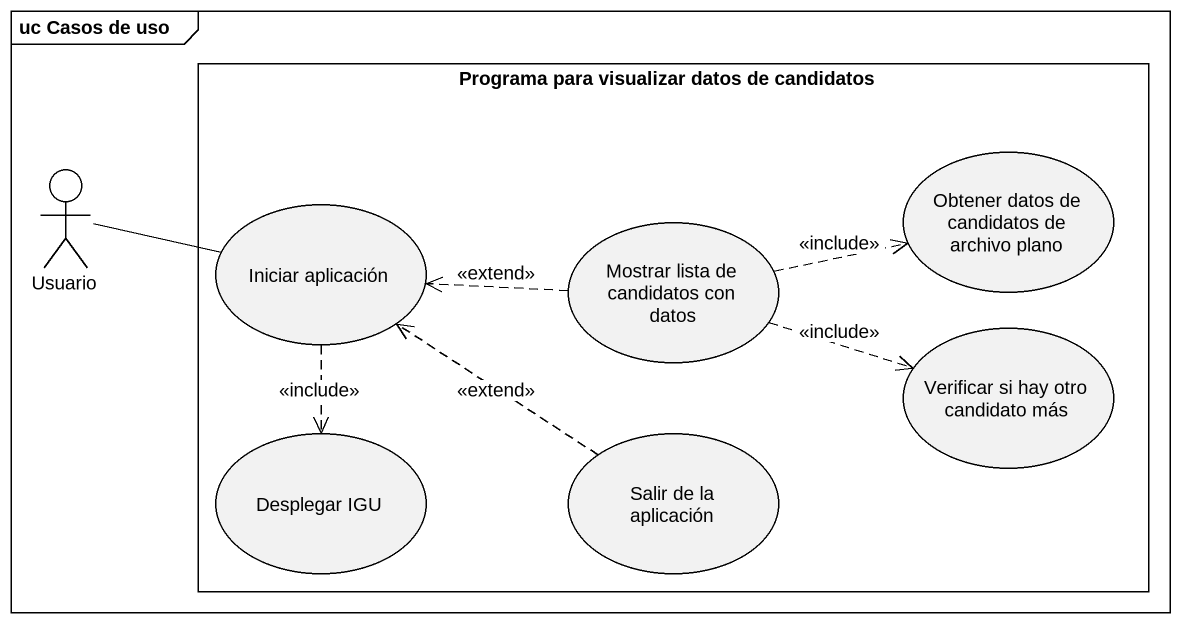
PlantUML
@startuml
mainframe uc Casos de uso
rectangle "Programa para visualizar datos de candidatos" as Programa_para_visualizar {
  usecase "Obtener datos de candidatos de archivo plano" as Obtener_datos_de_candidatos
  usecase "Iniciar aplicación" as Iniciar_aplicación
  usecase "Mostrar lista de candidatos con datos" as Mostrar_lista_de_candidatos
  usecase "Verificar si hay otro candidato más" as Verificar_si_hay_otro
  usecase "Desplegar IGU" as Desplegar_IGU
  usecase "Salir de la aplicación" as Salir_de_la_aplicación
}
actor Usuario
Usuario -right- Iniciar_aplicación
Iniciar_aplicación ..> Desplegar_IGU : <<include>>
Mostrar_lista_de_candidatos .right.> Obtener_datos_de_candidatos : <<include>>
Mostrar_lista_de_candidatos .left.> Iniciar_aplicación : <<extend>>
Mostrar_lista_de_candidatos .right.> Verificar_si_hay_otro : <<include>>
Salir_de_la_aplicación .up.> Iniciar_aplicación : <<extend>>
@enduml
